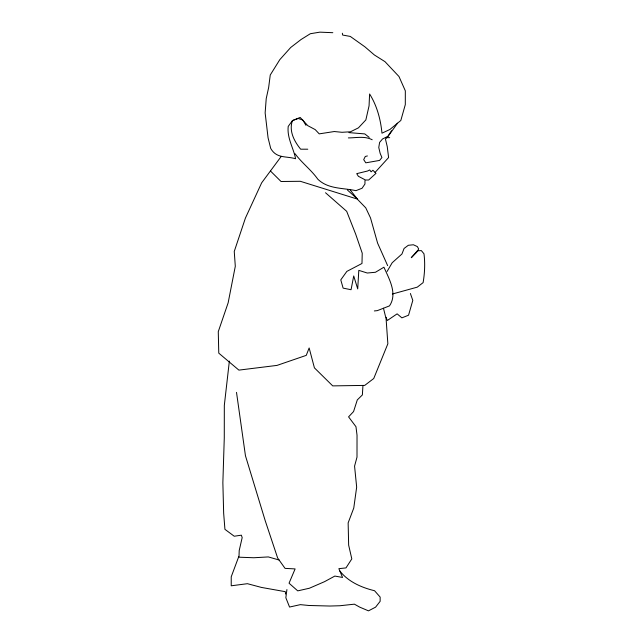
<?xml version="1.0" encoding="UTF-8"?>
<svg xmlns="http://www.w3.org/2000/svg" width="643" height="643" viewBox="0 0 643 643"><rect width="100%" height="100%" fill="white"/><g stroke="black" fill="none" stroke-linecap="round" stroke-linejoin="round"><path stroke-width="0.96" d="M364.959 180.53L364.959 184.011L362.073 188.246L355.941 190.666C342.96 187.764 328.155 189.267 317.811 179.196C311.172 169.784 301.816 162.96 295.065 153.741M362.957 385.422L362.371 394.931L357.291 399.922L353.57 411.568L348.57 416.865L355.973 426.711L357.026 435.182L357.002 457.133L354.566 466.135L356.664 487.105L353.763 508.058L348.144 522.888L348.651 545.135L351.809 558.912L345.974 567.914L338.861 568.661L342.558 577.446L334.842 576.072L324.538 581.666L309.396 588.232L297.741 590.869L289.045 583.209L295.113 568.918L285.05 568.372L277.647 557.995L265.205 520.669L245.449 455.718L236.511 392.367M229.358 361.101L224.319 405.363L224.278 437.907L222.864 482.708L223.66 513.21L224.929 529.334L234.229 536.23L241.35 535.177L242.178 537.596L239.212 550.537L238.971 557.2L253.808 557.746L268.34 556.926L279.086 560.013M286.915 589.567L285.846 597.741L289.551 607.048L300.369 604.645L308.849 605.481L329.811 606.036L339.874 605.746L354.406 604.171L359.702 607.129L368.479 610.85L375.592 607.153L380.142 601.326L380.15 597.09L374.556 590.724C361.511 587.565 348.305 581.794 339.858 571.024M238.738 556.645L231.231 576.787L231.223 585.797L247.418 583.691L261.42 587.421L285.323 591.681L285.548 594.028M391.507 130.77L387.785 136.364L382.489 139.009L379.611 142.408L378.767 147.48L380.126 153.307L381.934 157.543L379.587 160.42L365.811 162.824L363.697 159.641L365.288 156.466L367.41 155.944M397.551 123.183L388.091 136.364L385.438 139.009L387.247 146.652L388.597 157.551L375.086 172.428M387.102 271.45L392.182 262.754L401.955 253.985L404.085 248.463L408.321 245.288L413.393 244.766L417.331 246.582L418.689 249.01L416.568 252.41L411.263 257.706L417.323 250.826L421.334 250.601L423.978 253.784C425.2 263.333 424.726 273.146 423.118 282.615L417.283 287.148L392.375 294.012M281.176 156.498L261.653 182.837L245.417 218.081L234.253 251.445L235.298 266.282L228.144 302.829L218.274 331.651L218.773 353.144L238.891 370.119L277.037 365.393L306.261 355.362L309.146 347.951L314.419 367.86L332.712 385.888L364.726 385.398L373.736 378.518L387.858 343.796L386.001 317.457M356.793 173.634L367.619 170.998L369.741 169.945L371.099 171.834L372.916 170.25L375.994 173.337L368.664 180.008L365.489 180.008L358.376 176.286L357.018 174.165M374.347 310.939L377.296 310.641L389.489 305.883C397.792 293.666 389.095 278.909 383.927 267.207L375.448 272.27L367.274 273.018L358.802 270.357L357.717 288.9L353.722 275.951L351.062 289.72L343.113 288.12L340.782 279.874L346.842 271.402L361.985 263.477L362.226 253.181L355.667 234.1L346.681 211.314L325.519 192.747M386.202 137.65L389.682 137.65M348.361 137.907C356.383 137.907 364.621 135.794 372.193 139.748M332.817 32.697L319.876 32.15L310.336 33.725L301.02 39.544L290.716 47.478L279.809 59.654L270.253 75.006L268.653 87.488L266.218 98.612L265.141 112.911L268.067 137.811L270.703 148.412C276.562 158.749 285.974 155.911 295.587 158.733C293.473 147.898 286.907 138.004 288.209 126.414L292.452 120.587L300.177 117.42L307.812 125.674L315.223 129.621L319.225 133.865L334.288 131.534L342.012 132.297L350.483 131.783L358.432 127.853L365.859 119.911L369.058 105.846L369.596 93.958C376.999 105.741 380.648 119.429 381.966 133.181L389.915 129.476L400.822 120.482L405.307 104.6L405.323 90.824L398.981 76.517L384.996 61.664L374.411 54.993L364.886 46.81L350.29 36.426L342.647 35.052L342.349 33.235M348.892 132.611L364.782 133.913L369.243 137.401M307.78 149.208L300.667 149.2C294.245 141.339 288.691 130.947 292.452 120.587L298.28 118.473L302.821 120.072L305.996 125.369M347.469 190.047L357.524 199.145L300.329 181.294L281.031 181.495L270.438 170.982M349.888 189.524L358.047 199.901L365.763 207.858L370.513 217.929L377.602 243.134L387.641 265.623M410.387 293.497L412.806 300.385L408.546 315.215L401.883 317.859L397.125 313.84L387.351 320.487L385.462 316.252L383.469 308.23"/></g></svg>
